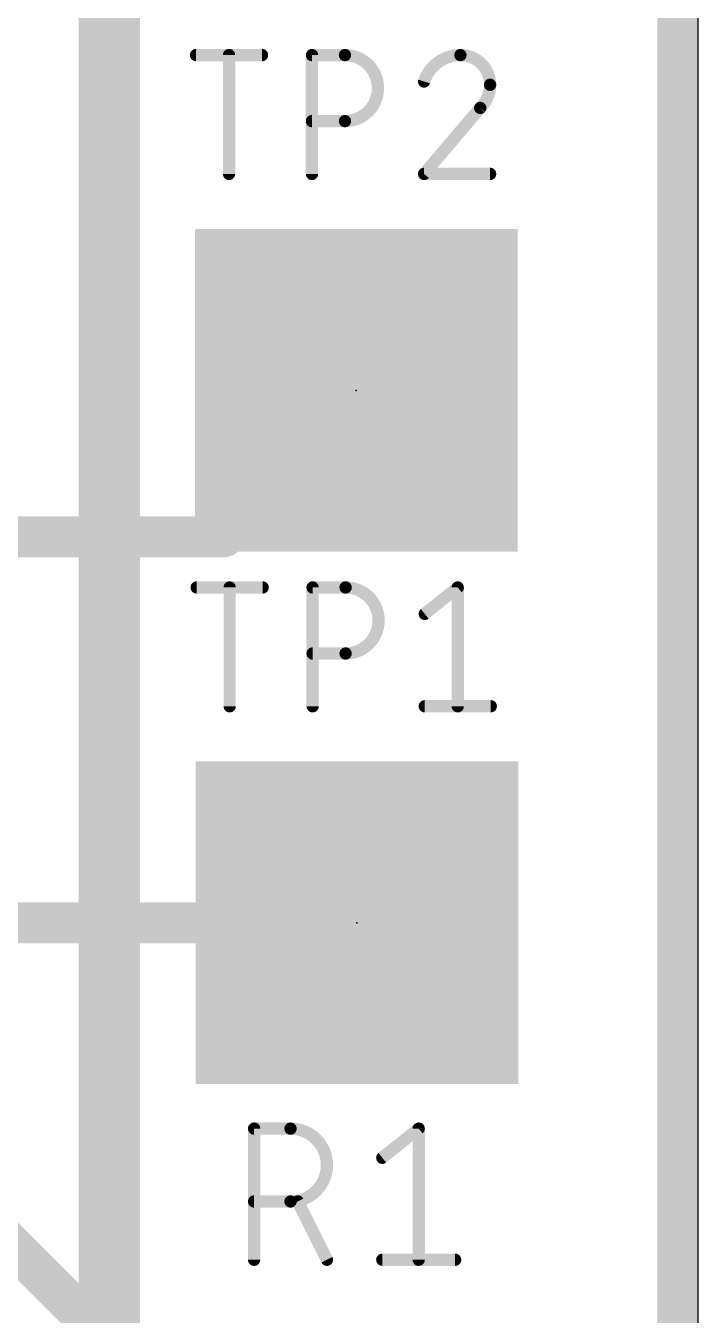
# Model space of a CAD drawing. Extents: x -1.4 to 96, y -1.9 to 20.5.
# Drawn here: x 91.83 to 96, y 7.88 to 15.87 of the extents above; entities that cross this region are included whole.
import ezdxf

# ---------------------------------------------------------------- set-up
doc = ezdxf.new("R2010")
doc.units = 0
for name, color, linetype in [('1', 12, 'CONTINUOUS'), ('16', 132, 'CONTINUOUS'), ('20', 31, 'CONTINUOUS'), ('23', 53, 'CONTINUOUS'), ('25', 253, 'CONTINUOUS')]:
    doc.layers.add(name, color=color, linetype=linetype)

# ---------------------------------------------------------------- blocks, each defined once
blk = doc.blocks.new('RECT')
blk.add_solid([(-0.5, -0.5), (0.5, -0.5), (-0.5, 0.5), (0.5, 0.5)])

msp = doc.modelspace()

# ---------------------------------------------------------------- linework, layer by layer
at = {"layer": '1', "const_width": 0.254}
for points in [[(95.873, 2.005), (95.873, 18.495)], [(93.88, 13.614), (93.8546, 13.502)], [(93.8546, 13.502), (93.0596, 12.707)], [(93.0596, 12.707), (89.6056, 12.707)], [(93.884, 10.3138), (91.6029, 10.3138)], [(93.0543, 7.005), (91.0592, 9)]]:
    msp.add_lwpolyline(points, dxfattribs=at)
at = {"layer": '1', "const_width": 0.127}
for points in [[(93.9419, 13.6, 1), (93.8181, 13.628)], [(93.8995, 13.4571, 1), (93.8097, 13.5469)], [(93.7927, 13.516, 1), (93.9165, 13.488)], [(93.0147, 12.7519, 1), (93.1045, 12.6621)], [(93.0596, 12.6435, 1), (93.0596, 12.7705)], [(93.884, 10.2503, 1), (93.884, 10.3773)]]:
    msp.add_lwpolyline(points, format="xyb", dxfattribs=at)
at = {"layer": '16'}
for points, const_width in [([(95.873, 2.005), (95.873, 18.495)], 0.254), ([(92.348, 18.252), (92.348, 5.458)], 0.381)]:
    msp.add_lwpolyline(points, dxfattribs=dict(at, const_width=const_width))
at = {"layer": '20'}
msp.add_line((96, 2), (96, 18.5), dxfattribs=at)
at = {"layer": '23'}
for p in [(93.88, 13.614), (93.884, 10.3138)]:
    msp.add_point(p, dxfattribs=at)
at = {"layer": '25'}
for points, const_width in [([(92.8861, 15.7118, 1), (92.8861, 15.6737)], 0.0381), ([(93.1098, 15.6927, 1), (93.0717, 15.6927)], 0.0381), ([(93.2953, 15.6737, 1), (93.2953, 15.7118)], 0.0381), ([(93.605, 15.7118, 1), (93.605, 15.6737)], 0.0381), ([(93.6241, 15.6927, 1), (93.586, 15.6927)], 0.0381), ([(93.8096, 15.7118, 1), (93.8096, 15.6737)], 0.0381), ([(93.8096, 15.2835, 1), (93.8096, 15.6927)], 0.0762), ([(93.8096, 15.6737, 1), (93.8096, 15.7118)], 0.0381), ([(94.5254, 15.6927, 0.3252), (94.3004, 15.529)], 0.0762), ([(94.5254, 15.7118, 1), (94.5254, 15.6737)], 0.0381), ([(94.7096, 15.5086, 0.4142), (94.5254, 15.6927)], 0.0762), ([(94.5254, 15.6737, 1), (94.5254, 15.7117)], 0.0381), ([(94.2822, 15.5349, 1), (94.3185, 15.5231)], 0.0381), ([(94.6482, 15.3653, 0.2053), (94.7096, 15.5086)], 0.0762), ([(94.7286, 15.5085, 1), (94.6905, 15.5086)], 0.0381), ([(94.6905, 15.5086, 1), (94.7286, 15.5086)], 0.0381), ([(94.6351, 15.3791, 1), (94.6613, 15.3515)], 0.0381), ([(94.6627, 15.353, 1), (94.6337, 15.3777)], 0.0381), ([(93.605, 15.3025, 1), (93.605, 15.2644)], 0.0381), ([(93.8096, 15.3025, 1), (93.8096, 15.2644)], 0.0381), ([(93.8096, 15.2644, 1), (93.8096, 15.3025)], 0.0381), ([(93.0717, 14.9561, 1), (93.1098, 14.9561)], 0.0381), ([(93.586, 14.9561, 1), (93.6241, 14.9561)], 0.0381), ([(94.3004, 14.9752, 1), (94.3004, 14.9371)], 0.0381), ([(94.2859, 14.9684, 1), (94.3149, 14.9438)], 0.0381), ([(94.7096, 14.9371, 1), (94.7096, 14.9752)], 0.0381), ([(92.8901, 12.4116, 1), (92.8901, 12.3735)], 0.0381), ([(93.1138, 12.3925, 1), (93.0757, 12.3925)], 0.0381), ([(93.2993, 12.3735, 1), (93.2993, 12.4116)], 0.0381), ([(93.609, 12.4116, 1), (93.609, 12.3735)], 0.0381), ([(93.6281, 12.3925, 1), (93.59, 12.3925)], 0.0381), ([(93.8136, 11.9833, 1), (93.8136, 12.3925)], 0.0762), ([(93.8136, 12.4116, 1), (93.8136, 12.3735)], 0.0381), ([(93.8136, 12.3735, 1), (93.8136, 12.4116)], 0.0381), ([(94.528, 12.3925, 1), (94.4899, 12.3925)], 0.0381), ([(94.5209, 12.3776, 1), (94.4971, 12.4074)], 0.0381), ([(94.2925, 12.2437, 1), (94.3163, 12.2139)], 0.0381), ([(93.609, 12.0023, 1), (93.609, 11.9642)], 0.0381), ([(93.8136, 12.0023, 1), (93.8136, 11.9642)], 0.0381), ([(93.8136, 11.9642, 1), (93.8136, 12.0023)], 0.0381), ([(93.0757, 11.6559, 1), (93.1138, 11.6559)], 0.0381), ([(93.59, 11.6559, 1), (93.6281, 11.6559)], 0.0381), ([(94.3044, 11.675, 1), (94.3044, 11.6369)], 0.0381), ([(94.4899, 11.6559, 1), (94.528, 11.6559)], 0.0381), ([(94.7136, 11.6369, 1), (94.7136, 11.675)], 0.0381), ([(93.2653, 9.0378, 1), (93.2272, 9.0378)], 0.0381), ([(93.2463, 9.0568, 1), (93.2463, 9.0187)], 0.0381), ([(93.4721, 8.5862, 1), (93.4721, 9.0378)], 0.0762), ([(93.4721, 9.0568, 1), (93.4721, 9.0187)], 0.0381), ([(93.4721, 9.0187, 1), (93.4721, 9.0568)], 0.0381), ([(94.2859, 9.0378, 1), (94.2478, 9.0378)], 0.0381), ([(94.2787, 9.0229, 1), (94.2549, 9.0526)], 0.0381), ([(94.0292, 8.872, 1), (94.053, 8.8422)], 0.0381), ([(93.2463, 8.6052, 1), (93.2463, 8.5671)], 0.0381), ([(93.4721, 8.6052, 1), (93.4721, 8.5671)], 0.0381), ([(93.4721, 8.5671, 1), (93.4721, 8.6052)], 0.0381), ([(93.5343, 8.5947, 1), (93.5002, 8.5777)], 0.0381), ([(93.2272, 8.2249, 1), (93.2653, 8.2249)], 0.0381), ([(93.6808, 8.2164, 1), (93.7149, 8.2335)], 0.0381), ([(94.0411, 8.244, 1), (94.0411, 8.2059)], 0.0381), ([(94.2478, 8.2249, 1), (94.2859, 8.2249)], 0.0381), ([(94.4926, 8.2059, 1), (94.4926, 8.244)], 0.0381)]:
    msp.add_lwpolyline(points, format="xyb", dxfattribs=dict(at, const_width=const_width))
at = {"layer": '25', "const_width": 0.0762}
for points in [[(92.8861, 15.6927), (93.2953, 15.6927)], [(93.0907, 14.9561), (93.0907, 15.6927)], [(93.605, 14.9561), (93.605, 15.6927)], [(93.605, 15.6927), (93.8096, 15.6927)], [(94.6482, 15.3653), (94.3004, 14.9561)], [(93.8096, 15.2835), (93.605, 15.2835)], [(94.3004, 14.9561), (94.7096, 14.9561)], [(92.8901, 12.3925), (93.2993, 12.3925)], [(93.0947, 11.6559), (93.0947, 12.3925)], [(93.609, 11.6559), (93.609, 12.3925)], [(93.609, 12.3925), (93.8136, 12.3925)], [(94.3044, 12.2288), (94.509, 12.3925)], [(94.509, 12.3925), (94.509, 11.6559)], [(93.8136, 11.9833), (93.609, 11.9833)], [(94.3044, 11.6559), (94.7136, 11.6559)], [(93.2463, 8.2249), (93.2463, 9.0378)], [(93.2463, 9.0378), (93.4721, 9.0378)], [(94.0411, 8.8571), (94.2668, 9.0378)], [(94.2668, 9.0378), (94.2668, 8.2249)], [(93.4721, 8.5862), (93.2463, 8.5862)], [(93.6978, 8.2249), (93.5172, 8.5862)], [(94.0411, 8.2249), (94.4926, 8.2249)]]:
    msp.add_lwpolyline(points, dxfattribs=at)

# ---------------------------------------------------------------- block references
at = {"layer": '1', "xscale": 2, "yscale": 2}
for p in [(93.88, 13.614), (93.884, 10.3138)]:
    msp.add_blockref('RECT', p, dxfattribs=at)

doc.saveas('drawing.dxf')
